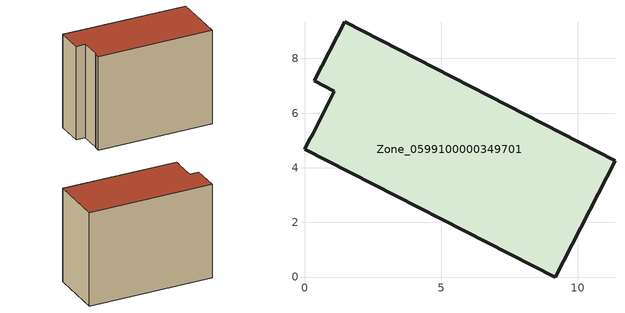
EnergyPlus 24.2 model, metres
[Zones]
Zone_0599100000349701
 floor ground (C_G): 0.16,4.99 0.3,5.23 1.08,6.81 0.36,7.18 1.47,9.34 11.37,4.26 9.18,0 0,4.69 z3.9
 wall outside (C_F): 9.18,0 11.37,4.26 1.47,9.34 0.36,7.18 1.08,6.81 0.3,5.23 0.16,4.99 0,4.69 9.18,0 z3.9:12.43
 roof outside (C_R): 0.3,5.23 0.16,4.99 0,4.69 9.18,0 11.37,4.26 1.47,9.34 0.36,7.18 1.08,6.81 z12.43
[BUILDING]
Pand.0599100000349701: North Axis=0; Terrain=City; Loads Convergence Tolerance Value=0.04; Temperature Convergence Tolerance Value=0.4; Solar Distribution=FullExterior; Maximum Number of Warmup Days=25; Minimum Number of Warmup Days=1
[Site:Location]
Rotterdam.The.Hague.AP_ZH_NLD Design_Conditions: Latitude=51.96; Longitude=4.45; Time Zone=1; Elevation=-4.5
[SITE:GROUNDTEMPERATURE:BUILDINGSURFACE]
18, 18, 18, 18, 18, 18, 18, 18, 18, 18, 18, 18
[MATERIAL] Thermal Absorptance=0.9; Solar Absorptance=0.7; Visible Absorptance=0.7
Name | Roughness | Thickness | Conductivity | Density | Specific Heat
G.TI.1992-2005 | MediumSmooth | 0.15 | 0.06 | 540 | 1210
F.TI.1992-2005 | Rough | 0.3 | 0.12 | 1920 | 840
R.TI.1992-2005 | MediumRough | 0.2 | 0.08 | 1500 | 1000
[CONSTRUCTION]
C_G: G.TI.1992-2005
C_F: F.TI.1992-2005
C_R: R.TI.1992-2005
[ZONE]
Zone_0599100000349701: Type=1; Multiplier=1; Ceiling Height=Autocalculate; Volume=Autocalculate; Floor Area=autocalculate; Part of Total Floor Area=Yes
[ZONEINFILTRATION:DESIGNFLOWRATE]
Infil_Zone_0599100000349701: Zone or ZoneList or Space or SpaceList=Zone_0599100000349701; Schedule=AlwaysOn; Design Flow Rate Calculation Method=Flow/Area; Flow Rate per Floor Area=0.0015; Constant Term Coefficient=1; Temperature Term Coefficient=0; Velocity Term Coefficient=0; Velocity Squared Term Coefficient=0
[HVACTEMPLATE:ZONE:IDEALLOADSAIRSYSTEM]
Zone_0599100000349701: Maximum Heating Supply Air Temperature=50; Minimum Cooling Supply Air Temperature=13; Maximum Heating Supply Air Humidity Ratio=0.0156; Minimum Cooling Supply Air Humidity Ratio=0.0077; Heating Limit=NoLimit; Cooling Limit=NoLimit; Dehumidification Control Type=ConstantSensibleHeatRatio; Cooling Sensible Heat Ratio=0.7; Dehumidification Setpoint=60; Humidification Control Type=None; Humidification Setpoint=30; Outdoor Air Method=None; Outdoor Air Flow Rate per Person=0.00944; Outdoor Air Flow Rate per Zone Floor Area=0; Outdoor Air Flow Rate per Zone=0; Demand Controlled Ventilation Type=None; Outdoor Air Economizer Type=NoEconomizer; Heat Recovery Type=None; Sensible Heat Recovery Effectiveness=0.7; Latent Heat Recovery Effectiveness=0.65
[ZONECONTROL:THERMOSTAT]
ThermostatControl_Zone_0599100000349701: Zone or ZoneList=Zone_0599100000349701; Control Type Schedule=DualSetpointControlType; Control 1=Thermostat_Zone_0599100000349701; Temperature Difference Between Cutout And Setpoint=0
[THERMOSTATSETPOINT:DUALSETPOINT]
Thermostat_Zone_0599100000349701: Heating Setpoint Temperature Schedule=HeatingSetpoint_Zone_0599100000349701; Cooling Setpoint Temperature Schedule=CoolingSetpoint_Zone_0599100000349701
[SCHEDULE:COMPACT]
HeatingSetpoint_Zone_0599100000349701: Through: 12/31, For: AllDays, Until: 24:00, 21
CoolingSetpoint_Zone_0599100000349701: Through: 12/31, For: AllDays, Until: 24:00, 24
DualSetpointControlType: Through: 12/31, For: AllDays, Until: 24:00, 4
AlwaysOn: Through: 12/31, For: AllDays, Until: 24:00, 1
